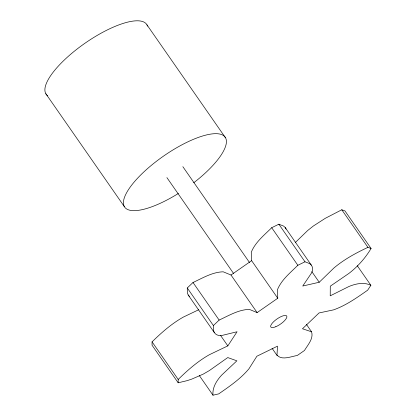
<?xml version="1.0" encoding="UTF-8"?>
<svg xmlns="http://www.w3.org/2000/svg" width="416" height="416" viewBox="0 0 416 416"><rect width="100%" height="100%" fill="white"/><g stroke="black" fill="none" stroke-linecap="round" stroke-linejoin="round"><path stroke-width="0.62" d="M178.178 382.788L152.048 345.212L152.069 341.874L178.199 379.449L178.178 382.788L187.08 380.661L191.807 379.09L203.2 374.135L209.352 370.573L227.76 357.568L236.881 360.823L221.77 375.003C216.71 380.396 212.191 387.52 212.982 395.2L218.702 393.89C229.455 386.438 240.536 378.893 248.971 368.763L256.87 356.236L277.477 346.164L277.009 355.061C281.642 360.724 291.2 356.439 297.31 355.467L304.455 350.496C307.715 345.02 313.794 338.541 311.553 331.781L306.4 324.371M187.268 287.986L187.392 293.036L188.209 295.001L214.339 332.576C215.93 335.114 219.185 336.008 222.009 335.447L237.058 331.755L227.828 345.883L209.451 354.671C197.824 361.223 187.684 370.126 178.204 379.444M213.398 325.562L213.522 330.611L214.339 332.576M311.553 331.781L302.474 328.765L319.041 312.952L333.575 309.863C346.008 305.458 356.933 297.684 367.661 290.181L370.864 285.282C363.896 281.897 355.628 283.681 348.79 286.567L330.226 295.833L330.283 286.187L348.868 273.442C357.76 266.64 365.321 258.076 371.082 248.487L344.952 210.907L341.791 209.778L325.317 218.291L313.331 226.028L307.694 230.506L295.376 242.46M152.069 341.869C161.548 332.55 171.688 323.648 183.316 317.096L198.827 309.681M257.135 312.598L231 275.023L223.194 271.804C212.399 272.085 202.592 278.065 193.008 282.5L187.273 287.976L213.403 325.551L219.144 320.076C228.722 315.64 238.529 309.66 249.33 309.379L257.135 312.598L277.763 298.236L251.633 260.66L251.269 252.257C255.247 242.242 264.248 235.144 271.705 227.713L278.85 224.214L283.587 226.065L285.163 227.5L311.293 265.075C313.139 267.426 312.868 270.78 311.376 273.229L302.728 286.031L319.228 282.251L333.824 268.081C344.006 259.444 355.883 253.022 367.916 247.359M311.293 265.075L309.717 263.64L304.99 261.789L297.851 265.278C290.384 272.709 281.382 279.817 277.399 289.832L277.763 298.236M271.705 227.713L297.851 265.278M231 275.023L251.633 260.66M278.86 224.214L304.985 261.789M371.082 248.482L367.926 247.359L341.791 209.778M188.209 295.001L189.379 296.395M357.245 265.699L370.864 285.282M146.936 24.82L225.451 137.712M311.865 271.664L319.228 282.251M182.853 166.676L249.496 262.506M166.91 177.611L233.558 273.442M272.059 348.286L277.212 355.69M193.008 282.5L219.144 320.076M220.47 335.296L227.828 345.883M45.838 93.735L124.353 206.632M199.368 375.617L212.987 395.2M285.163 227.5L286.073 229.076M46.665 94.874A61.199 19.682 -34.8 0 1 86.611 42.11A61.199 19.682 -34.8 0 1 147.503 26.13M47.746 95.826A61.199 19.682 -34.8 0 1 46.998 95.212M178.433 193.419A61.199 19.682 -34.8 0 1 126.589 192.769A61.199 19.682 -34.8 0 1 210.907 134.066A61.199 19.682 -34.8 0 1 193.742 182.759M275.824 326.711A9.667 3.11 -34.8 0 0 286.806 316.181A9.667 3.11 -34.8 0 0 273.671 321.667A9.667 3.11 -34.8 0 0 275.824 326.711"/></g></svg>
